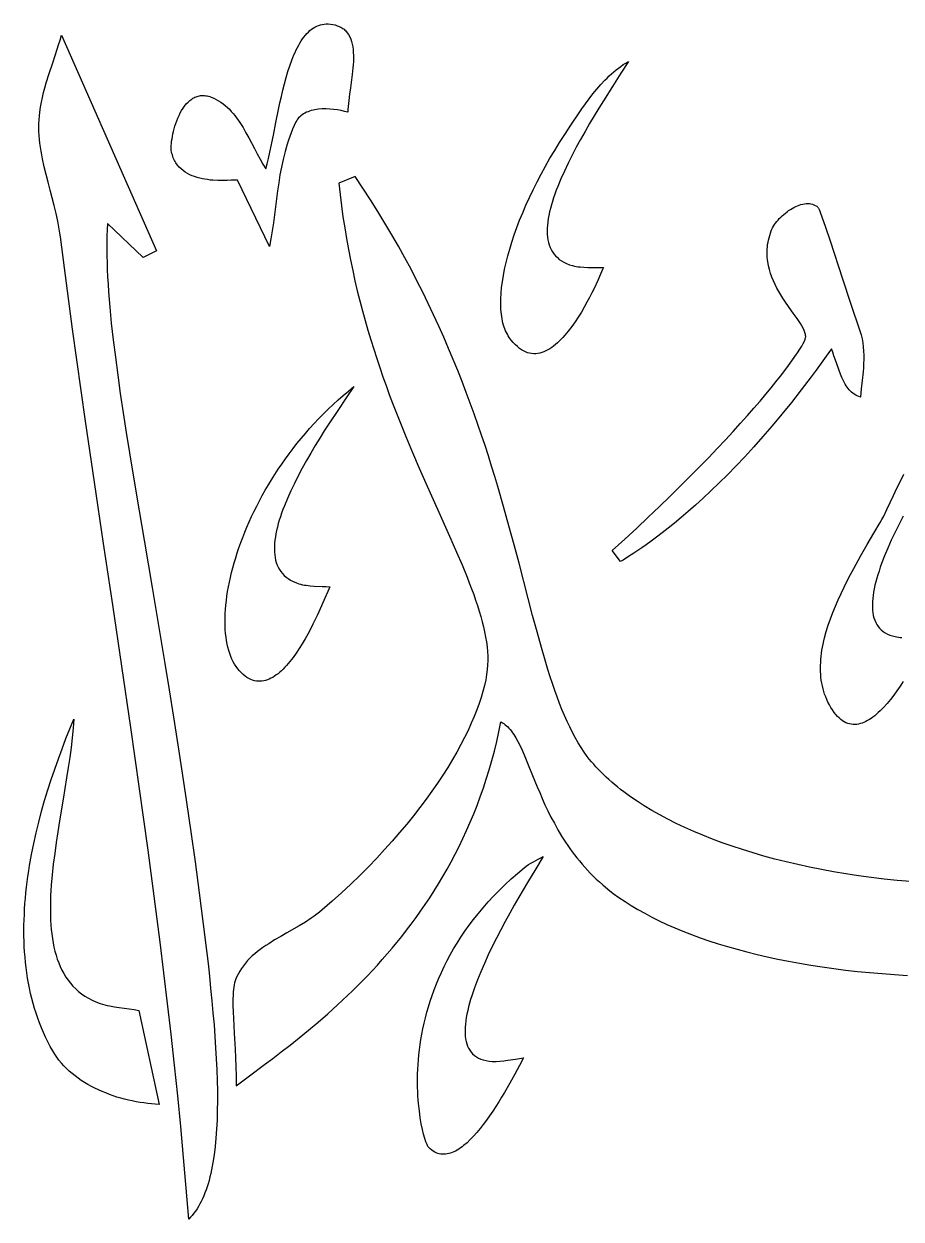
# Model space of a CAD drawing. Extents: x -500 to 500, y -300 to 300.
# Drawn here: x 65.8 to 168.2, y -26.7 to 112.7 of the extents above; entities that cross this region are included whole.
import ezdxf

# ---------------------------------------------------------------- set-up
doc = ezdxf.new("R2010")
doc.units = 0
doc.header["$MEASUREMENT"] = 0
doc.layers.add('IMPORT_-_120CM_SUR_70CM-1', color=18, linetype='CONTINUOUS')

msp = doc.modelspace()

# ---------------------------------------------------------------- linework, layer by layer
at = {"layer": 'IMPORT_-_120CM_SUR_70CM-1'}
for points in [[(94.49, 86.72), (90.76, 94.49), (90.02, 94.46), (89.55, 94.44), (89.03, 94.43), (88.46, 94.44), (87.87, 94.47), (87.57, 94.49), (87.26, 94.53), (86.95, 94.58), (86.65, 94.63), (86.34, 94.7), (86.04, 94.78), (85.75, 94.88), (85.46, 94.98), (85.18, 95.11), (84.9, 95.25), (84.64, 95.41), (84.4, 95.59), (84.16, 95.78), (83.95, 96), (83.75, 96.24), (83.56, 96.5), (83.48, 96.63), (83.4, 96.78), (83.33, 96.93), (83.26, 97.09), (83.2, 97.25), (83.15, 97.42), (83.1, 97.59), (83.06, 97.78), (83.03, 97.92), (83.02, 98.1), (83.02, 98.29), (83.02, 98.51), (83.04, 98.75), (83.07, 99.01), (83.11, 99.28), (83.15, 99.56), (83.21, 99.86), (83.28, 100.16), (83.36, 100.47), (83.45, 100.78), (83.55, 101.09), (83.67, 101.41), (83.79, 101.71), (83.93, 102.02), (84.07, 102.31), (84.23, 102.59), (84.4, 102.86), (84.58, 103.12), (84.77, 103.36), (84.98, 103.58), (85.19, 103.77), (85.42, 103.94), (85.54, 104.02), (85.66, 104.09), (85.78, 104.15), (85.91, 104.21), (86.04, 104.25), (86.18, 104.29), (86.31, 104.32), (86.45, 104.34), (86.6, 104.35), (86.74, 104.36), (86.89, 104.35), (87.04, 104.33), (87.2, 104.31), (87.36, 104.27), (87.52, 104.22), (87.68, 104.16), (87.99, 104.04), (88.27, 103.89), (88.55, 103.73), (88.82, 103.56), (89.08, 103.37), (89.33, 103.17), (89.57, 102.96), (89.8, 102.74), (90.02, 102.5), (90.24, 102.25), (90.44, 102), (90.65, 101.74), (90.84, 101.46), (91.03, 101.18), (91.4, 100.61), (91.74, 100.01), (92.08, 99.4), (92.73, 98.16), (93.05, 97.54), (93.38, 96.94), (93.72, 96.35), (94.06, 95.78), (94.21, 96.36), (94.36, 96.98), (94.65, 98.3), (94.94, 99.72), (95.23, 101.2), (95.54, 102.72), (95.7, 103.48), (95.87, 104.23), (96.05, 104.98), (96.23, 105.72), (96.43, 106.44), (96.64, 107.14), (96.86, 107.82), (97.09, 108.47), (97.34, 109.08), (97.47, 109.38), (97.6, 109.67), (97.74, 109.94), (97.89, 110.21), (98.03, 110.47), (98.18, 110.71), (98.34, 110.95), (98.5, 111.17), (98.67, 111.38), (98.84, 111.57), (99.02, 111.75), (99.2, 111.92), (99.39, 112.07), (99.58, 112.21), (99.78, 112.33), (99.99, 112.44), (100.2, 112.52), (100.42, 112.6), (100.64, 112.65), (100.87, 112.69), (101.11, 112.7), (101.35, 112.7), (101.6, 112.68), (101.86, 112.64), (102.13, 112.58), (102.4, 112.49), (102.55, 112.44), (102.69, 112.38), (102.82, 112.31), (102.94, 112.24), (103.06, 112.16), (103.18, 112.07), (103.28, 111.98), (103.38, 111.89), (103.47, 111.78), (103.56, 111.68), (103.72, 111.45), (103.85, 111.2), (103.96, 110.93), (104.06, 110.65), (104.13, 110.35), (104.19, 110.04), (104.23, 109.71), (104.26, 109.38), (104.27, 109.03), (104.28, 108.67), (104.27, 108.31), (104.25, 107.94), (104.22, 107.56), (104.14, 106.79), (103.94, 105.25), (103.83, 104.5), (103.74, 103.76), (103.66, 103.06), (103.63, 102.72), (103.62, 102.4), (103.23, 102.5), (102.83, 102.6), (102.41, 102.67), (101.97, 102.73), (101.53, 102.77), (101.08, 102.79), (100.63, 102.78), (100.2, 102.74), (99.98, 102.72), (99.77, 102.68), (99.57, 102.64), (99.36, 102.59), (99.17, 102.53), (98.98, 102.46), (98.8, 102.39), (98.62, 102.3), (98.46, 102.21), (98.3, 102.11), (98.15, 101.99), (98.01, 101.87), (97.88, 101.74), (97.77, 101.59), (97.66, 101.44), (97.57, 101.27), (97.37, 100.85), (97.18, 100.43), (97.01, 100), (96.84, 99.57), (96.69, 99.13), (96.55, 98.69), (96.42, 98.25), (96.3, 97.8), (96.18, 97.36), (96.07, 96.9), (95.88, 95.99), (95.71, 95.08), (95.57, 94.15), (95.43, 93.22), (95.31, 92.29), (95.07, 90.42), (94.94, 89.49), (94.81, 88.56), (94.66, 87.63)], [(79.74, 85.43), (75.58, 89.41), (75.54, 88.69), (75.52, 87.96), (75.5, 87.21), (75.5, 86.44), (75.51, 85.65), (75.53, 84.85), (75.56, 84.03), (75.6, 83.19), (75.65, 82.33), (75.71, 81.45), (75.77, 80.56), (75.85, 79.65), (76.03, 77.78), (76.25, 75.83), (76.5, 73.81), (76.77, 71.73), (77.08, 69.57), (77.41, 67.34), (77.77, 65.04), (78.15, 62.67), (78.97, 57.71), (79.86, 52.46), (80.8, 46.93), (81.78, 41.11), (82.28, 38.09), (82.79, 35), (83.29, 31.83), (83.8, 28.6), (84.31, 25.29), (84.81, 21.91), (85.31, 18.45), (85.8, 14.93), (86.29, 11.33), (86.76, 7.65), (87.13, 4.59), (87.31, 3.09), (87.47, 1.61), (87.62, 0.16), (87.76, -1.28), (87.89, -2.69), (88.01, -4.07), (88.11, -5.43), (88.2, -6.76), (88.27, -8.06), (88.33, -9.33), (88.37, -10.57), (88.4, -11.77), (88.4, -12.95), (88.39, -14.09), (88.36, -15.19), (88.31, -16.26), (88.24, -17.29), (88.14, -18.28), (88.02, -19.23), (87.89, -20.14), (87.81, -20.58), (87.72, -21.01), (87.63, -21.43), (87.53, -21.83), (87.43, -22.23), (87.32, -22.62), (87.21, -22.99), (87.08, -23.35), (86.95, -23.7), (86.82, -24.04), (86.68, -24.37), (86.53, -24.68), (86.37, -24.98), (86.21, -25.27), (86.04, -25.55), (85.86, -25.81), (85.67, -26.07), (85.48, -26.31), (85.28, -26.53), (85.07, -26.75), (84.78, -23.15), (84.47, -19.55), (84.14, -15.95), (83.78, -12.36), (83.41, -8.77), (83.01, -5.18), (82.6, -1.6), (82.17, 1.99), (81.73, 5.57), (81.27, 9.15), (80.8, 12.74), (80.32, 16.31), (79.83, 19.89), (79.33, 23.47), (78.3, 30.62), (77.25, 37.77), (76.19, 44.92), (75.13, 52.07), (74.07, 59.22), (73.03, 66.37), (72.51, 69.95), (72.01, 73.52), (71.51, 77.1), (71.03, 80.68), (70.56, 84.26), (70.1, 87.85), (70.03, 88.3), (69.96, 88.76), (69.88, 89.22), (69.79, 89.67), (69.59, 90.59), (69.37, 91.5), (68.89, 93.32), (68.65, 94.23), (68.42, 95.13), (68.2, 96.04), (68, 96.95), (67.92, 97.41), (67.84, 97.86), (67.77, 98.32), (67.7, 98.77), (67.65, 99.23), (67.62, 99.68), (67.59, 100.14), (67.58, 100.59), (67.58, 101.05), (67.6, 101.51), (67.63, 101.96), (67.68, 102.42), (67.77, 103), (67.87, 103.57), (67.99, 104.13), (68.13, 104.7), (68.27, 105.26), (68.43, 105.82), (68.78, 106.93), (69.15, 108.04), (69.52, 109.15), (69.88, 110.26), (70.05, 110.82), (70.21, 111.38), (81.3, 86.24)], [(136.37, 108.33), (135.48, 106.94), (134.5, 105.39), (133.45, 103.73), (132.91, 102.86), (132.38, 101.98), (131.84, 101.07), (131.31, 100.16), (130.78, 99.23), (130.28, 98.31), (129.79, 97.38), (129.32, 96.45), (128.89, 95.53), (128.48, 94.62), (128.11, 93.73), (127.94, 93.29), (127.78, 92.85), (127.63, 92.42), (127.49, 92), (127.37, 91.58), (127.26, 91.17), (127.16, 90.76), (127.08, 90.36), (127.01, 89.98), (126.95, 89.59), (126.91, 89.22), (126.89, 88.86), (126.88, 88.51), (126.89, 88.17), (126.92, 87.84), (126.97, 87.52), (127.04, 87.21), (127.12, 86.92), (127.22, 86.63), (127.35, 86.37), (127.5, 86.11), (127.66, 85.87), (127.85, 85.64), (128.07, 85.43), (128.3, 85.23), (128.56, 85.05), (128.84, 84.89), (129.15, 84.74), (129.48, 84.61), (129.84, 84.5), (130.06, 84.45), (130.28, 84.41), (130.5, 84.37), (130.72, 84.34), (131.17, 84.31), (131.63, 84.3), (132.54, 84.3), (132.99, 84.3), (133.44, 84.28), (133.34, 84.04), (133.12, 83.52), (132.79, 82.76), (132.35, 81.83), (132.1, 81.32), (131.82, 80.78), (131.52, 80.22), (131.21, 79.65), (130.87, 79.07), (130.51, 78.5), (130.14, 77.94), (129.76, 77.39), (129.35, 76.86), (129.15, 76.61), (128.94, 76.37), (128.73, 76.13), (128.52, 75.91), (128.3, 75.69), (128.08, 75.48), (127.86, 75.29), (127.64, 75.11), (127.41, 74.95), (127.18, 74.8), (126.95, 74.66), (126.72, 74.54), (126.49, 74.44), (126.26, 74.36), (126.02, 74.29), (125.79, 74.24), (125.55, 74.22), (125.31, 74.22), (125.07, 74.23), (124.84, 74.27), (124.6, 74.34), (124.36, 74.43), (124.12, 74.54), (123.88, 74.68), (123.64, 74.85), (123.41, 75.05), (123.17, 75.27), (122.93, 75.53), (122.7, 75.81), (122.46, 76.13), (122.35, 76.31), (122.24, 76.49), (122.13, 76.69), (122.04, 76.89), (121.95, 77.11), (121.87, 77.33), (121.8, 77.56), (121.73, 77.8), (121.67, 78.04), (121.62, 78.3), (121.58, 78.56), (121.54, 78.83), (121.51, 79.11), (121.49, 79.4), (121.47, 79.99), (121.47, 80.61), (121.51, 81.25), (121.57, 81.93), (121.66, 82.62), (121.77, 83.34), (121.92, 84.09), (122.09, 84.85), (122.29, 85.63), (122.51, 86.43), (122.76, 87.25), (123.04, 88.08), (123.34, 88.93), (123.67, 89.79), (124.03, 90.66), (124.41, 91.55), (124.81, 92.44), (125.24, 93.35), (125.7, 94.26), (126.18, 95.17), (126.68, 96.09), (127.21, 97.02), (127.76, 97.95), (128.34, 98.88), (128.94, 99.81), (129.72, 101), (130.52, 102.2), (130.92, 102.8), (131.34, 103.38), (131.77, 103.97), (132.21, 104.53), (132.66, 105.09), (133.13, 105.63), (133.62, 106.14), (133.87, 106.39), (134.12, 106.64), (134.38, 106.87), (134.65, 107.1), (134.92, 107.33), (135.2, 107.54), (135.48, 107.75), (135.77, 107.95), (136.06, 108.14)], [(160.04, 74.79), (159.45, 73.94), (158.86, 73.12), (158.27, 72.31), (157.69, 71.53), (156.53, 70), (155.38, 68.54), (154.25, 67.15), (153.14, 65.82), (152.05, 64.55), (150.98, 63.35), (149.93, 62.21), (148.91, 61.12), (147.91, 60.1), (146.94, 59.14), (145.99, 58.23), (145.08, 57.37), (144.19, 56.57), (143.34, 55.82), (142.53, 55.12), (141.75, 54.47), (141.01, 53.88), (140.3, 53.32), (139.64, 52.82), (139.02, 52.36), (138.44, 51.94), (137.91, 51.57), (136.98, 50.94), (136.26, 50.47), (135.74, 50.15), (135.45, 49.96), (134.48, 51.25), (135.93, 52.58), (137.33, 53.88), (138.68, 55.15), (139.98, 56.4), (141.23, 57.61), (142.43, 58.79), (143.58, 59.93), (144.68, 61.05), (145.73, 62.13), (146.73, 63.18), (147.68, 64.19), (148.58, 65.16), (149.44, 66.11), (150.24, 67.01), (151, 67.87), (151.72, 68.7), (152.38, 69.49), (153.01, 70.24), (153.58, 70.95), (154.11, 71.62), (154.6, 72.25), (155.04, 72.84), (155.43, 73.38), (155.78, 73.88), (156.09, 74.33), (156.36, 74.75), (156.58, 75.11), (156.76, 75.43), (156.9, 75.7), (156.99, 75.93), (157.04, 76.11), (157.06, 76.18), (157.06, 76.24), (157.04, 76.35), (157.02, 76.47), (156.96, 76.7), (156.87, 76.95), (156.74, 77.21), (156.6, 77.48), (156.43, 77.75), (156.04, 78.34), (155.6, 78.96), (155.12, 79.63), (154.63, 80.34), (154.39, 80.71), (154.15, 81.09), (153.92, 81.48), (153.69, 81.88), (153.48, 82.29), (153.29, 82.71), (153.11, 83.14), (152.95, 83.58), (152.81, 84.03), (152.7, 84.49), (152.66, 84.73), (152.62, 84.96), (152.59, 85.2), (152.57, 85.45), (152.55, 85.69), (152.55, 85.94), (152.55, 86.19), (152.56, 86.44), (152.58, 86.7), (152.61, 86.95), (152.66, 87.22), (152.71, 87.48), (152.77, 87.74), (152.85, 88.01), (152.93, 88.28), (153.03, 88.56), (153.1, 88.74), (153.19, 88.92), (153.29, 89.1), (153.41, 89.28), (153.53, 89.46), (153.67, 89.64), (153.82, 89.81), (153.97, 89.99), (154.14, 90.16), (154.31, 90.32), (154.49, 90.48), (154.68, 90.63), (154.87, 90.78), (155.06, 90.92), (155.26, 91.05), (155.47, 91.17), (155.67, 91.28), (155.88, 91.39), (156.08, 91.48), (156.29, 91.56), (156.5, 91.62), (156.7, 91.67), (156.9, 91.71), (157.1, 91.74), (157.29, 91.75), (157.48, 91.74), (157.66, 91.71), (157.84, 91.67), (158.01, 91.61), (158.17, 91.53), (158.33, 91.43), (158.47, 91.31), (158.51, 91.26), (158.55, 91.19), (158.66, 90.96), (158.79, 90.63), (158.95, 90.19), (159.36, 89), (159.9, 87.39), (161.35, 82.94), (162.29, 80.11), (163.37, 76.88), (163.51, 76.42), (163.63, 75.95), (163.71, 75.48), (163.77, 75.01), (163.81, 74.53), (163.83, 74.04), (163.83, 73.56), (163.81, 73.07), (163.79, 72.58), (163.75, 72.09), (163.65, 71.11), (163.54, 70.14), (163.43, 69.17), (163.24, 69.23), (163.06, 69.31), (162.88, 69.39), (162.72, 69.49), (162.56, 69.61), (162.41, 69.73), (162.27, 69.86), (162.13, 70.01), (162.01, 70.16), (161.89, 70.32), (161.77, 70.49), (161.66, 70.67), (161.46, 71.04), (161.27, 71.44), (161.1, 71.85), (160.94, 72.28), (160.64, 73.14), (160.35, 73.99), (160.2, 74.4)], [(101.54, 47.03), (101.29, 46.46), (100.96, 45.71), (100.56, 44.79), (100.08, 43.76), (99.82, 43.21), (99.54, 42.65), (99.25, 42.09), (98.95, 41.52), (98.63, 40.95), (98.3, 40.38), (97.96, 39.83), (97.6, 39.3), (97.24, 38.79), (96.87, 38.3), (96.48, 37.85), (96.29, 37.64), (96.09, 37.43), (95.89, 37.24), (95.69, 37.06), (95.49, 36.89), (95.28, 36.74), (95.08, 36.59), (94.87, 36.46), (94.66, 36.35), (94.45, 36.25), (94.24, 36.16), (94.03, 36.1), (93.82, 36.05), (93.6, 36.01), (93.39, 36), (93.17, 36), (92.95, 36.03), (92.73, 36.07), (92.52, 36.13), (92.3, 36.22), (92.08, 36.33), (91.86, 36.46), (91.64, 36.61), (91.42, 36.79), (91.2, 37), (90.98, 37.22), (90.78, 37.46), (90.59, 37.71), (90.42, 37.99), (90.25, 38.28), (90.1, 38.58), (89.97, 38.91), (89.84, 39.24), (89.73, 39.6), (89.63, 39.97), (89.54, 40.35), (89.47, 40.75), (89.41, 41.16), (89.36, 41.59), (89.33, 42.03), (89.31, 42.48), (89.3, 42.94), (89.3, 43.41), (89.32, 43.9), (89.35, 44.39), (89.39, 44.9), (89.45, 45.41), (89.52, 45.94), (89.6, 46.47), (89.69, 47.01), (89.8, 47.56), (89.92, 48.12), (90.06, 48.68), (90.2, 49.25), (90.36, 49.83), (90.54, 50.41), (90.72, 51), (90.92, 51.59), (91.14, 52.19), (91.36, 52.79), (91.6, 53.39), (91.85, 54), (92.12, 54.61), (92.4, 55.22), (92.69, 55.84), (92.99, 56.45), (93.31, 57.06), (93.64, 57.68), (93.99, 58.3), (94.35, 58.91), (94.72, 59.52), (95.1, 60.14), (95.5, 60.75), (95.91, 61.35), (96.34, 61.96), (96.78, 62.56), (97.23, 63.16), (97.69, 63.75), (98.17, 64.34), (98.67, 64.92), (99.17, 65.5), (99.69, 66.07), (100.22, 66.64), (100.77, 67.2), (101.33, 67.75), (101.9, 68.29), (102.49, 68.83), (103.09, 69.35), (103.71, 69.87), (104.33, 70.38), (103.43, 69.07), (102.45, 67.61), (101.41, 66.03), (100.88, 65.21), (100.36, 64.36), (99.83, 63.5), (99.31, 62.63), (98.8, 61.75), (98.31, 60.86), (97.84, 59.97), (97.39, 59.09), (96.97, 58.21), (96.58, 57.33), (96.22, 56.47), (96.06, 56.05), (95.9, 55.63), (95.76, 55.21), (95.63, 54.8), (95.51, 54.4), (95.41, 54), (95.31, 53.6), (95.23, 53.22), (95.17, 52.84), (95.12, 52.47), (95.08, 52.11), (95.06, 51.76), (95.05, 51.41), (95.07, 51.08), (95.09, 50.75), (95.14, 50.44), (95.2, 50.14), (95.28, 49.85), (95.39, 49.57), (95.51, 49.3), (95.65, 49.04), (95.81, 48.8), (95.99, 48.57), (96.19, 48.36), (96.42, 48.16), (96.67, 47.98), (96.94, 47.81), (97.23, 47.65), (97.55, 47.51), (97.89, 47.39), (98.11, 47.33), (98.33, 47.27), (98.56, 47.23), (98.78, 47.2), (99.24, 47.15), (99.7, 47.12), (100.62, 47.08), (101.08, 47.06)], [(81.6, -13.36), (81.16, -13.34), (80.72, -13.3), (80.28, -13.25), (79.83, -13.2), (79.38, -13.13), (78.93, -13.05), (78.48, -12.96), (78.03, -12.86), (77.58, -12.75), (77.13, -12.63), (76.69, -12.5), (76.25, -12.35), (75.81, -12.2), (75.37, -12.03), (74.95, -11.86), (74.52, -11.67), (74.11, -11.47), (73.7, -11.26), (73.3, -11.04), (72.91, -10.81), (72.53, -10.56), (72.16, -10.31), (71.8, -10.04), (71.45, -9.76), (71.12, -9.47), (70.8, -9.17), (70.49, -8.86), (70.2, -8.54), (69.92, -8.2), (69.66, -7.85), (69.42, -7.5), (69.19, -7.13), (68.9, -6.6), (68.62, -6.06), (68.36, -5.52), (68.11, -4.97), (67.87, -4.42), (67.65, -3.86), (67.44, -3.3), (67.25, -2.73), (67.07, -2.16), (66.9, -1.58), (66.75, -0.99), (66.61, -0.41), (66.48, 0.18), (66.36, 0.78), (66.26, 1.38), (66.16, 1.98), (66.08, 2.59), (66.01, 3.2), (65.96, 3.81), (65.91, 4.42), (65.87, 5.04), (65.85, 5.66), (65.83, 6.29), (65.83, 6.91), (65.83, 7.54), (65.85, 8.17), (65.88, 8.8), (65.91, 9.43), (65.95, 10.06), (66.01, 10.7), (66.07, 11.33), (66.14, 11.97), (66.22, 12.6), (66.3, 13.24), (66.4, 13.88), (66.5, 14.51), (66.73, 15.79), (66.98, 17.06), (67.26, 18.32), (67.57, 19.58), (67.9, 20.84), (68.25, 22.08), (68.63, 23.32), (69.02, 24.55), (69.42, 25.76), (69.85, 26.96), (70.28, 28.14), (70.73, 29.31), (71.19, 30.45), (71.66, 31.58), (71.62, 31.06), (71.58, 30.52), (71.47, 29.42), (71.34, 28.29), (71.18, 27.12), (71, 25.93), (70.81, 24.72), (70.4, 22.24), (69.98, 19.72), (69.78, 18.45), (69.59, 17.18), (69.42, 15.92), (69.26, 14.67), (69.13, 13.44), (69.03, 12.22), (68.99, 11.61), (68.95, 11.02), (68.93, 10.43), (68.92, 9.85), (68.92, 9.27), (68.93, 8.71), (68.95, 8.15), (68.98, 7.6), (69.02, 7.06), (69.08, 6.53), (69.15, 6.01), (69.24, 5.5), (69.34, 5), (69.45, 4.52), (69.58, 4.05), (69.73, 3.59), (69.89, 3.14), (70.07, 2.71), (70.27, 2.29), (70.49, 1.89), (70.72, 1.5), (70.98, 1.13), (71.25, 0.78), (71.55, 0.44), (71.87, 0.12), (72.2, -0.18), (72.56, -0.46), (72.95, -0.72), (73.35, -0.97), (73.78, -1.19), (74.24, -1.39), (74.71, -1.58), (74.99, -1.67), (75.26, -1.75), (75.54, -1.82), (75.82, -1.88), (76.39, -1.99), (76.96, -2.07), (78.11, -2.22), (78.68, -2.3), (79.25, -2.39)], [(124.11, -7.93), (123.64, -8.83), (123.11, -9.82), (122.52, -10.87), (121.9, -11.96), (121.57, -12.51), (121.23, -13.07), (120.89, -13.61), (120.53, -14.16), (120.17, -14.69), (119.81, -15.2), (119.43, -15.7), (119.06, -16.18), (118.68, -16.64), (118.3, -17.07), (117.91, -17.47), (117.53, -17.84), (117.14, -18.17), (116.95, -18.32), (116.76, -18.45), (116.56, -18.58), (116.37, -18.7), (116.18, -18.81), (115.99, -18.9), (115.79, -18.98), (115.6, -19.05), (115.41, -19.1), (115.23, -19.14), (115.04, -19.17), (114.85, -19.18), (114.67, -19.18), (114.48, -19.16), (114.3, -19.13), (114.12, -19.08), (113.94, -19.01), (113.76, -18.92), (113.58, -18.82), (113.41, -18.7), (113.23, -18.56), (113.06, -18.41), (113.02, -18.36), (112.97, -18.28), (112.87, -18.06), (112.74, -17.75), (112.61, -17.34), (112.47, -16.85), (112.34, -16.28), (112.2, -15.64), (112.08, -14.92), (111.97, -14.13), (111.88, -13.27), (111.84, -12.82), (111.81, -12.35), (111.79, -11.87), (111.77, -11.38), (111.76, -10.87), (111.76, -10.35), (111.77, -9.82), (111.79, -9.27), (111.82, -8.72), (111.87, -8.15), (111.92, -7.57), (111.99, -6.98), (112.07, -6.38), (112.16, -5.78), (112.26, -5.16), (112.39, -4.54), (112.52, -3.9), (112.68, -3.27), (112.85, -2.62), (113.03, -1.97), (113.24, -1.31), (113.46, -0.65), (113.7, 0.02), (113.96, 0.69), (114.24, 1.36), (114.54, 2.04), (114.87, 2.72), (115.21, 3.41), (115.58, 4.09), (115.97, 4.78), (116.38, 5.46), (116.82, 6.15), (117.28, 6.84), (117.77, 7.53), (118.29, 8.21), (118.83, 8.89), (119.4, 9.58), (119.99, 10.26), (120.62, 10.93), (121.27, 11.6), (121.95, 12.27), (122.67, 12.94), (123.41, 13.59), (124.19, 14.25), (124.44, 14.44), (124.71, 14.62), (124.99, 14.79), (125.27, 14.94), (125.85, 15.25), (126.13, 15.4), (126.41, 15.56), (125.55, 14.14), (124.59, 12.54), (123.56, 10.8), (123.04, 9.88), (122.52, 8.94), (121.99, 7.98), (121.48, 7.01), (120.97, 6.03), (120.48, 5.05), (120.01, 4.07), (119.56, 3.09), (119.14, 2.12), (118.75, 1.17), (118.4, 0.23), (118.24, -0.23), (118.09, -0.68), (117.95, -1.13), (117.83, -1.56), (117.71, -1.99), (117.61, -2.41), (117.52, -2.82), (117.45, -3.23), (117.39, -3.62), (117.35, -4), (117.32, -4.36), (117.31, -4.72), (117.31, -5.06), (117.33, -5.39), (117.37, -5.7), (117.43, -6.01), (117.51, -6.29), (117.6, -6.56), (117.72, -6.81), (117.86, -7.05), (118.02, -7.27), (118.19, -7.47), (118.4, -7.65), (118.62, -7.81), (118.87, -7.95), (119.14, -8.07), (119.43, -8.17), (119.75, -8.25), (120.1, -8.31), (120.47, -8.34), (120.7, -8.35), (120.93, -8.35), (121.38, -8.33), (121.84, -8.28), (122.29, -8.22), (123.2, -8.07), (123.66, -7.99)]]:
    msp.add_lwpolyline(points, close=True, dxfattribs=at)
for points in [[(169.3, 12.63), (167.74, 12.77), (166.21, 12.93), (164.7, 13.11), (163.21, 13.32), (161.74, 13.54), (160.3, 13.78), (158.88, 14.04), (157.48, 14.32), (156.12, 14.62), (154.77, 14.93), (153.46, 15.26), (152.17, 15.61), (150.91, 15.97), (149.68, 16.36), (148.48, 16.75), (147.31, 17.16), (146.17, 17.59), (145.06, 18.03), (143.99, 18.48), (142.94, 18.95), (141.93, 19.42), (140.95, 19.92), (140.01, 20.42), (139.1, 20.93), (138.22, 21.46), (137.39, 22), (136.59, 22.54), (135.82, 23.1), (135.45, 23.38), (135.1, 23.67), (134.75, 23.95), (134.41, 24.24), (134.08, 24.53), (133.76, 24.82), (133.45, 25.12), (133.15, 25.42), (132.86, 25.71), (132.58, 26.01), (132.31, 26.32), (132.05, 26.62), (131.8, 26.93), (131.57, 27.23), (131.19, 27.75), (130.84, 28.28), (130.49, 28.84), (130.15, 29.43), (129.82, 30.04), (129.51, 30.67), (129.2, 31.33), (128.9, 32.01), (128.61, 32.71), (128.32, 33.43), (128.04, 34.17), (127.77, 34.94), (127.5, 35.73), (127.24, 36.53), (126.98, 37.36), (126.72, 38.21), (126.21, 39.96), (125.7, 41.79), (125.19, 43.68), (124.68, 45.65), (123.6, 49.78), (123.03, 51.93), (122.43, 54.14), (121.79, 56.41), (121.12, 58.73), (120.76, 59.9), (120.4, 61.09), (120.02, 62.29), (119.63, 63.5), (119.22, 64.73), (118.8, 65.96), (118.37, 67.2), (117.91, 68.45), (117.45, 69.71), (116.96, 70.98), (116.46, 72.26), (115.93, 73.54), (115.39, 74.84), (114.83, 76.14), (114.25, 77.45), (113.64, 78.76), (113.01, 80.08), (112.36, 81.41), (111.69, 82.74), (111, 84.07), (110.27, 85.42), (109.53, 86.76), (108.75, 88.11), (107.95, 89.47), (107.13, 90.82), (106.27, 92.18), (105.39, 93.54), (104.47, 94.91), (102.58, 94.13), (102.73, 92.8), (102.89, 91.49), (103.06, 90.19), (103.26, 88.91), (103.47, 87.65), (103.69, 86.4), (103.93, 85.16), (104.19, 83.95), (104.45, 82.74), (104.73, 81.56), (105.03, 80.38), (105.33, 79.23), (105.64, 78.08), (105.97, 76.96), (106.3, 75.85), (106.64, 74.75), (106.99, 73.67), (107.35, 72.6), (107.71, 71.54), (108.08, 70.5), (108.45, 69.48), (108.83, 68.47), (109.21, 67.47), (109.6, 66.49), (110.38, 64.56), (111.16, 62.69), (111.95, 60.88), (112.72, 59.11), (114.24, 55.74), (115.66, 52.57), (116.32, 51.06), (116.95, 49.59), (117.53, 48.17), (117.8, 47.48), (118.06, 46.8), (118.31, 46.13), (118.54, 45.47), (118.76, 44.83), (118.96, 44.19), (119.14, 43.57), (119.31, 42.95), (119.46, 42.35), (119.59, 41.76), (119.7, 41.17), (119.8, 40.6), (119.87, 40.04), (119.92, 39.49), (119.95, 38.95), (119.95, 38.42), (119.94, 37.89), (119.9, 37.38), (119.82, 36.79), (119.71, 36.16), (119.57, 35.51), (119.39, 34.83), (119.19, 34.13), (118.95, 33.41), (118.67, 32.66), (118.37, 31.89), (118.03, 31.1), (117.65, 30.28), (117.25, 29.45), (116.81, 28.61), (116.33, 27.74), (115.82, 26.86), (115.28, 25.96), (114.7, 25.05), (114.09, 24.12), (113.44, 23.19), (112.76, 22.24), (112.04, 21.28), (111.29, 20.31), (110.5, 19.33), (109.67, 18.35), (108.81, 17.36), (107.92, 16.37), (106.99, 15.37), (106.02, 14.36), (105.02, 13.36), (103.98, 12.35), (102.9, 11.34), (101.78, 10.33), (100.63, 9.33), (100.33, 9.07), (100.01, 8.83), (99.69, 8.59), (99.35, 8.36), (98.67, 7.91), (97.96, 7.48), (96.52, 6.65), (95.8, 6.24), (95.08, 5.82), (94.39, 5.39), (94.05, 5.17), (93.72, 4.94), (93.4, 4.71), (93.08, 4.46), (92.78, 4.22), (92.48, 3.96), (92.2, 3.69), (91.93, 3.41), (91.68, 3.12), (91.44, 2.82), (91.21, 2.51), (91.01, 2.19), (90.82, 1.85), (90.64, 1.49), (90.56, 1.29), (90.49, 1.07), (90.42, 0.83), (90.37, 0.59), (90.32, 0.33), (90.29, 0.06), (90.26, -0.23), (90.24, -0.52), (90.21, -1.16), (90.21, -1.84), (90.23, -2.57), (90.27, -3.35), (90.36, -5.05), (90.47, -6.92), (90.52, -7.93), (90.55, -8.98), (90.58, -10.06), (90.58, -11.19), (92.14, -10.03), (93.91, -8.71), (94.86, -8), (95.86, -7.24), (96.89, -6.44), (97.95, -5.59), (99.04, -4.71), (100.15, -3.77), (101.29, -2.79), (102.43, -1.76), (103.01, -1.22), (103.59, -0.67), (104.17, -0.11), (104.75, 0.46), (105.33, 1.05), (105.91, 1.65), (106.49, 2.26), (107.07, 2.89), (107.65, 3.53), (108.22, 4.19), (108.79, 4.86), (109.36, 5.54), (109.92, 6.24), (110.48, 6.95), (111.03, 7.68), (111.58, 8.43), (112.12, 9.19), (112.65, 9.96), (113.18, 10.75), (113.7, 11.56), (114.21, 12.38), (114.71, 13.22), (115.2, 14.07), (115.68, 14.95), (116.14, 15.83), (116.6, 16.74), (117.05, 17.66), (117.48, 18.6), (117.9, 19.55), (118.31, 20.53), (118.7, 21.52), (119.07, 22.53), (119.44, 23.56), (119.78, 24.6), (120.11, 25.67), (120.42, 26.75), (120.72, 27.85), (121, 28.97), (121.25, 30.11), (121.49, 31.27), (121.66, 31.17), (121.82, 31.06), (121.98, 30.94), (122.13, 30.81), (122.28, 30.67), (122.43, 30.52), (122.57, 30.36), (122.71, 30.18), (122.84, 30), (122.98, 29.81), (123.23, 29.4), (123.48, 28.96), (123.73, 28.48), (123.97, 27.97), (124.2, 27.43), (124.68, 26.27), (125.18, 25.03), (125.72, 23.7), (126.01, 23.01), (126.31, 22.31), (126.63, 21.6), (126.97, 20.88), (127.33, 20.16), (127.72, 19.43), (128.13, 18.69), (128.57, 17.95), (129.04, 17.22), (129.28, 16.85), (129.54, 16.49), (129.8, 16.12), (130.08, 15.76), (130.36, 15.4), (130.65, 15.04), (130.95, 14.68), (131.27, 14.32), (131.59, 13.97), (131.92, 13.62), (132.26, 13.28), (132.62, 12.93), (132.98, 12.59), (133.36, 12.26), (133.96, 11.76), (134.6, 11.26), (135.26, 10.78), (135.97, 10.3), (136.7, 9.83), (137.47, 9.37), (138.27, 8.93), (139.1, 8.49), (139.96, 8.06), (140.85, 7.64), (141.77, 7.24), (142.72, 6.84), (143.71, 6.46), (144.72, 6.09), (145.76, 5.73), (146.83, 5.39), (147.92, 5.05), (149.04, 4.73), (150.19, 4.42), (151.37, 4.13), (152.57, 3.85), (153.8, 3.59), (155.06, 3.34), (156.34, 3.1), (157.64, 2.88), (158.97, 2.67), (160.32, 2.48), (161.7, 2.31), (163.09, 2.15), (164.51, 2.01), (165.96, 1.89), (167.42, 1.78), (168.91, 1.69)], [(168.42, 35.97), (168.07, 35.43), (167.7, 34.9), (167.33, 34.38), (166.94, 33.88), (166.54, 33.41), (166.14, 32.96), (165.73, 32.54), (165.52, 32.35), (165.32, 32.16), (165.11, 31.99), (164.9, 31.83), (164.69, 31.68), (164.48, 31.54), (164.26, 31.41), (164.05, 31.3), (163.84, 31.21), (163.63, 31.13), (163.42, 31.06), (163.21, 31.01), (163, 30.98), (162.79, 30.96), (162.58, 30.97), (162.37, 30.99), (162.16, 31.03), (161.96, 31.09), (161.75, 31.17), (161.55, 31.28), (161.35, 31.4), (161.15, 31.55), (160.95, 31.72), (160.76, 31.91), (160.57, 32.13), (160.38, 32.38), (160.17, 32.67), (159.99, 32.96), (159.81, 33.26), (159.65, 33.56), (159.51, 33.87), (159.38, 34.18), (159.26, 34.5), (159.16, 34.82), (159.07, 35.14), (158.99, 35.47), (158.93, 35.8), (158.87, 36.13), (158.83, 36.47), (158.8, 36.81), (158.78, 37.15), (158.78, 37.5), (158.78, 37.85), (158.8, 38.2), (158.82, 38.55), (158.86, 38.91), (158.9, 39.27), (158.95, 39.63), (159.02, 39.99), (159.09, 40.35), (159.17, 40.72), (159.25, 41.08), (159.45, 41.82), (159.68, 42.55), (159.94, 43.3), (160.22, 44.04), (160.52, 44.78), (160.84, 45.52), (161.18, 46.26), (161.53, 47), (161.9, 47.73), (162.27, 48.45), (162.66, 49.17), (163.44, 50.59), (164.23, 51.96), (165.01, 53.28), (165.75, 54.54), (165.95, 54.89), (166.15, 55.26), (166.53, 56.03), (167.3, 57.67), (167.69, 58.52), (168.1, 59.36), (168.51, 60.18)], [(168.42, 55.28), (167.94, 54.34), (167.48, 53.41), (167.04, 52.47), (166.63, 51.55), (166.25, 50.64), (165.91, 49.74), (165.75, 49.3), (165.61, 48.87), (165.47, 48.44), (165.35, 48.02), (165.23, 47.6), (165.13, 47.2), (165.05, 46.8), (164.97, 46.41), (164.91, 46.03), (164.87, 45.66), (164.84, 45.3), (164.83, 44.95), (164.83, 44.62), (164.85, 44.29), (164.89, 43.98), (164.94, 43.68), (165.01, 43.39), (165.1, 43.12), (165.22, 42.86), (165.35, 42.62), (165.5, 42.4), (165.67, 42.19), (165.86, 41.99), (166.08, 41.82), (166.32, 41.66), (166.58, 41.52), (166.86, 41.4), (167.17, 41.29), (167.5, 41.21), (167.86, 41.15), (168.07, 41.12), (168.28, 41.11)]]:
    msp.add_lwpolyline(points, dxfattribs=at)

doc.saveas('drawing.dxf')
